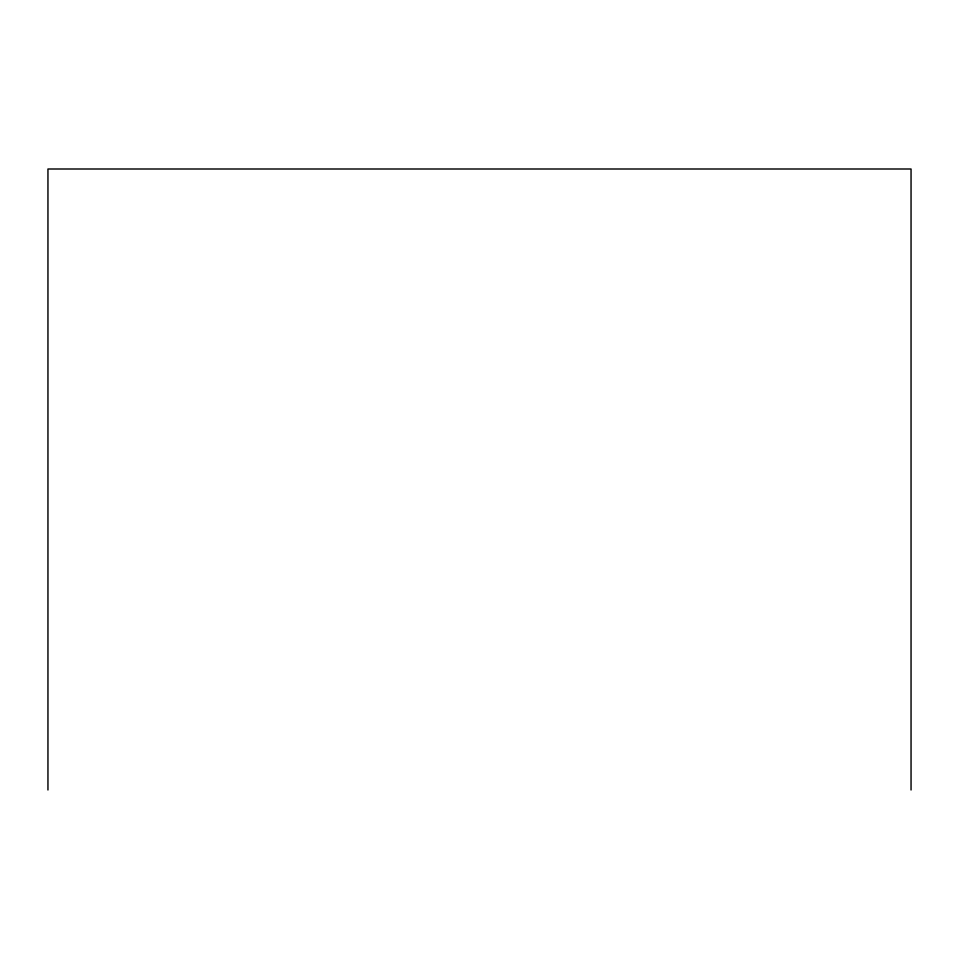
<?xml version="1.0" encoding="UTF-8"?>
<svg xmlns="http://www.w3.org/2000/svg" width="959" height="959" viewBox="0 0 959 959"><rect width="100%" height="100%" fill="white"/><g stroke="black" fill="none" stroke-linecap="round" stroke-linejoin="round"><path stroke-width="1.44" d="M911.05 790L911.05 169L47.95 169L47.95 790"/></g></svg>
